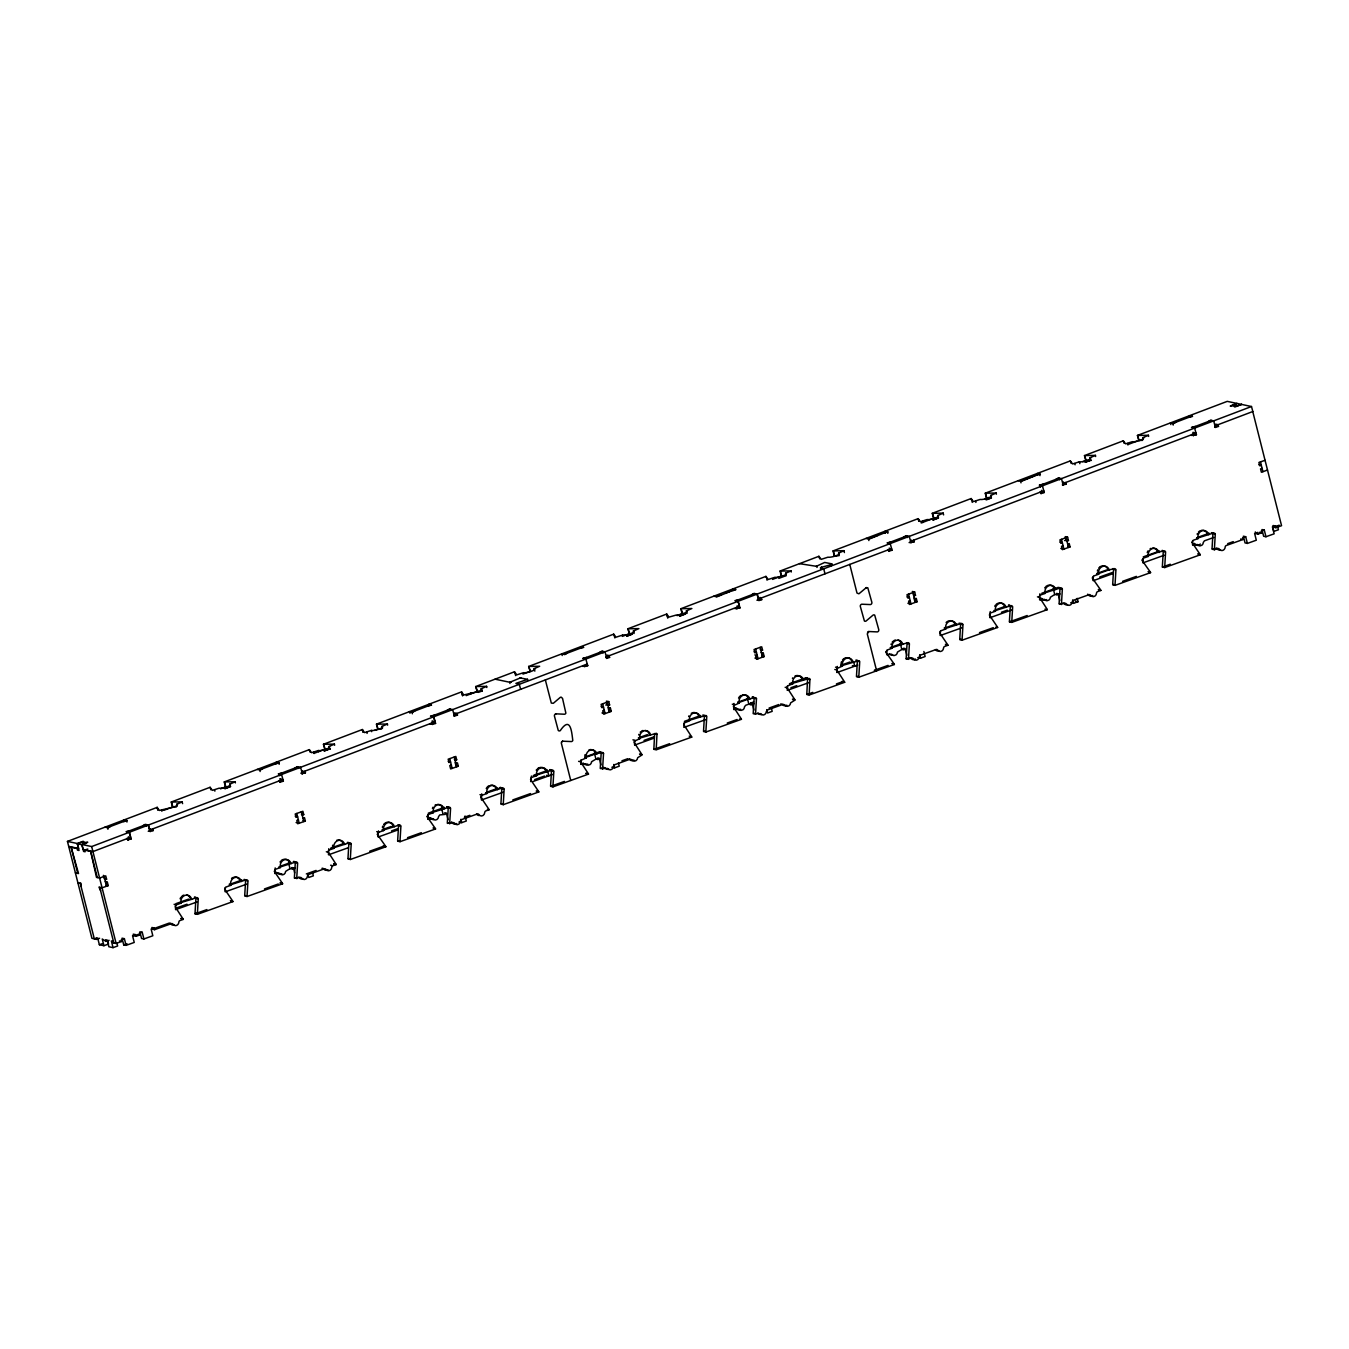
<?xml version="1.0" encoding="UTF-8"?>
<svg xmlns="http://www.w3.org/2000/svg" width="1349" height="1349" viewBox="0 0 1349 1349"><rect width="100%" height="100%" fill="white"/><g stroke="black" fill="none" stroke-linecap="round" stroke-linejoin="round"><path stroke-width="1.5" d="M785.202 575.956L781.391 576.04L780.042 571.049L818.894 556.294L821.221 559.346L827.932 557.188A6.189 1.4 -15.1 0 0 835.992 555.754A6.189 1.4 -15.1 0 0 838.572 553.141L844.002 550.712L844.39 552.55M600.423 752A1.771 1.585 -78 0 1 601.182 753.029L600.271 768.036A1.771 1.568 -78 0 0 600.339 768.542L607.623 768.475A3.524 3.153 -78 0 0 613.39 766.417L614.554 764.782L630.185 759.183L631.905 759.774A3.524 3.153 -78 0 0 637.672 757.716L642.057 754.917L640.303 754.546M588.973 749.859A6.189 5.531 -78 0 1 595.803 753.787L602.767 752.506A1.771 1.585 -78 0 1 603.526 753.535L602.615 768.542A1.771 1.568 -78 0 0 602.683 769.048M634.536 744.597L634.755 740.854M654.653 733.519L653.86 748.965M641.939 754.58L634.165 742.54A1.771 1.585 -78 0 1 634.317 741.191L639.848 738.679L638.684 738.426L656.356 733.3A1.787 1.585 -78 0 1 656.997 734.025L656.204 749.454M752.169 697.079L753.366 697.18A1.771 1.585 -78 0 1 754.125 698.209L753.214 713.216A1.771 1.568 -78 0 0 753.282 713.722L760.566 713.655A3.524 3.153 -78 0 0 766.333 711.581L767.497 709.962L783.128 704.347L784.848 704.954A3.524 3.153 -78 0 0 790.615 702.88L794.999 700.097L792.656 699.591M742.405 694.887A6.189 5.531 -78 0 1 748.746 698.967L755.71 697.686A1.771 1.585 -78 0 1 756.469 698.698L755.558 713.722A1.771 1.568 -78 0 0 755.625 714.211M806.651 677.839L806.955 677.974A1.787 1.585 -78 0 1 807.596 678.699L806.803 694.128M803.498 680.014A6.189 5.531 -78 0 0 800.884 676.439L799.839 675.984A6.189 5.531 -78 0 0 792.79 683.859L791.627 683.606L809.299 678.463A1.787 1.585 -78 0 1 809.94 679.205L809.147 694.634M175.505 909.159L175.724 905.398M194.88 897.152A1.771 1.585 -78 0 1 195.925 898.299L195.032 913.307A1.771 1.585 -78 0 0 195.082 913.813L197.426 914.318L232.922 901.587A1.771 1.585 -78 0 0 232.736 901.132L224.625 889.126M197.426 914.318A1.771 1.585 -78 0 1 197.376 913.813L198.269 898.805A1.771 1.585 -78 0 0 196.33 897.675L194.374 897.254M225.182 891.352L225.401 887.591M274.302 871.319L282.413 883.325A1.771 1.585 -78 0 1 282.599 883.78L247.12 896.495A1.771 1.585 -78 0 1 247.052 896.006L247.963 880.981A1.771 1.585 -78 0 0 246.007 879.868L244.051 879.447M274.859 873.545L275.196 867.913M293.34 861.556A1.771 1.585 -78 0 1 295.296 862.686L294.386 877.693A1.771 1.585 -78 0 0 294.453 878.199L300.018 877.541A1.771 1.585 -78 0 1 301.738 878.132A3.541 3.153 -78 0 0 307.505 876.074A1.771 1.585 -78 0 1 308.668 874.439L324.3 868.84A1.771 1.585 -78 0 1 326.02 869.431A3.541 3.153 -78 0 0 331.787 867.356A1.771 1.585 -78 0 1 332.95 865.738L336.171 864.574A1.771 1.585 -78 0 0 335.985 864.119L328.279 852.197L326.323 851.775M296.797 878.688A1.771 1.585 -78 0 1 296.729 878.199L297.64 863.175A1.771 1.585 -78 0 0 295.684 862.062L293.728 861.64M328.448 854.339L328.785 848.706M348.126 842.451A1.771 1.585 -78 0 1 348.868 843.479L347.975 858.487A1.771 1.585 -78 0 0 348.025 858.993L350.369 859.482L385.865 846.767A1.771 1.585 -78 0 0 385.679 846.312L377.18 834.222M350.369 859.482A1.771 1.585 -78 0 1 350.318 858.976L351.212 843.968A1.771 1.585 -78 0 0 349.256 842.855L347.317 842.434M378.125 836.515L378.462 830.9M398.073 824.846A1.771 1.585 -78 0 1 398.562 825.672L397.651 840.68A1.771 1.585 -78 0 0 397.719 841.186L400.063 841.675L435.542 828.961A1.771 1.585 -78 0 0 435.356 828.505L426.857 816.415M400.063 841.675A1.771 1.585 -78 0 1 399.995 841.169L400.906 826.161A1.771 1.585 -78 0 0 398.95 825.032L398.562 824.947M427.802 818.708L428.021 814.965M447.193 806.702A1.771 1.585 -78 0 1 448.239 807.849L447.328 822.873A1.771 1.585 -78 0 0 447.396 823.362L452.96 822.705A1.771 1.585 -78 0 1 454.68 823.312A3.541 3.153 -78 0 0 460.447 821.237A1.771 1.585 -78 0 1 461.611 819.602L477.242 814.003A1.771 1.585 -78 0 1 478.962 814.611A3.541 3.153 -78 0 0 484.729 812.536A1.771 1.585 -78 0 1 485.893 810.901L489.114 809.754A1.771 1.585 -78 0 0 488.928 809.299L480.834 797.293M449.74 823.868A1.771 1.585 -78 0 1 449.672 823.362L450.583 808.355A1.771 1.585 -78 0 0 448.627 807.225L446.671 806.82M481.391 799.502L481.728 793.87M499.855 787.529A1.771 1.585 -78 0 1 501.811 788.642L500.917 803.667A1.771 1.585 -78 0 0 500.968 804.156L503.312 804.662L538.807 791.947A1.771 1.585 -78 0 0 538.622 791.492L530.511 779.486M503.312 804.662A1.771 1.585 -78 0 1 503.261 804.156L504.155 789.148A1.771 1.585 -78 0 0 502.199 788.018L500.26 787.614M531.405 776.063L530.68 781.611M549.836 769.638A1.771 1.585 -78 0 1 551.488 770.835L550.594 785.843A1.771 1.585 -78 0 0 550.662 786.349L553.006 786.855L588.484 774.124A1.771 1.585 -78 0 0 588.299 773.668L580.576 761.747A1.771 1.585 -78 0 1 580.728 760.414L586.275 757.885A6.189 5.531 -78 0 1 590.137 750.111A6.189 5.531 -78 0 1 596.983 754.04M553.006 786.855A1.771 1.585 -78 0 1 552.938 786.349L553.832 771.341A1.771 1.585 -78 0 0 551.893 770.212L549.937 769.79M580.745 763.888L580.964 760.128M684.01 726.875L684.415 722.828L689.541 720.872A6.205 5.531 -78 0 1 693.403 713.098A6.205 5.531 -78 0 1 700.249 717.027L706.033 715.493A1.771 1.585 -78 0 1 706.775 716.504L705.881 731.529A1.771 1.568 -78 0 0 705.932 732.018L741.427 719.304A1.771 1.585 -78 0 0 741.242 718.848L733.519 706.927A1.771 1.585 -78 0 1 733.671 705.578L739.218 703.065L738.038 702.812A6.189 5.531 -78 0 1 737.92 702.273M733.687 709.068L734.025 703.436M787.276 689.845L787.681 685.815L792.79 683.859M836.953 672.038L837.291 666.423M856.902 660.352A1.771 1.585 -78 0 1 857.374 661.179L856.48 676.203A1.771 1.568 -78 0 0 856.531 676.692L858.875 677.198L894.37 664.484A1.771 1.585 -78 0 0 894.185 664.028L885.686 651.938M858.875 677.198A1.771 1.568 -78 0 1 858.824 676.692L859.718 661.684A1.771 1.585 -78 0 0 858.976 660.656L841.304 665.799A6.205 5.548 -78 0 1 841.54 661.684M886.63 654.231L886.866 650.471M906.798 642.798A1.771 1.585 -78 0 1 907.068 643.372L906.157 658.396A1.771 1.585 -78 0 0 906.224 658.885L911.789 658.228A1.771 1.585 -78 0 1 913.509 658.835A3.541 3.153 -78 0 0 919.276 656.761A1.771 1.585 -78 0 1 920.44 655.125L936.071 649.527A1.771 1.585 -78 0 1 937.791 650.134A3.541 3.153 -78 0 0 943.558 648.06A1.771 1.585 -78 0 1 944.722 646.424L947.942 645.277A1.771 1.585 -78 0 0 947.757 644.822L939.646 632.816M908.568 659.391A1.771 1.585 -78 0 1 908.501 658.885L909.411 643.878A1.771 1.585 -78 0 0 907.455 642.748L890.981 647.992L892.161 648.228A6.189 5.531 -78 0 1 896.023 640.455A6.189 5.531 -78 0 1 902.869 644.4M940.219 635.025L940.438 631.265M989.34 614.992L997.434 626.998A1.771 1.585 -78 0 1 997.619 627.47L962.141 640.185A1.771 1.585 -78 0 1 962.09 639.679L962.984 624.671A1.771 1.585 -78 0 0 961.028 623.542L959.072 623.12M989.896 617.218L990.233 611.586M1008.378 605.229A1.771 1.585 -78 0 1 1010.317 606.359L1009.423 621.366A1.771 1.585 -78 0 0 1009.474 621.872L1011.817 622.378L1047.313 609.647A1.771 1.585 -78 0 0 1047.128 609.192L1039.404 597.27L1037.448 596.865M1011.817 622.378A1.771 1.585 -78 0 1 1011.767 621.872L1012.661 606.865A1.771 1.585 -78 0 0 1010.721 605.735L1008.765 605.313M1039.573 599.411L1039.927 593.779M1059.252 587.523A1.771 1.585 -78 0 1 1060.01 588.552L1059.1 603.559A1.771 1.585 -78 0 0 1059.167 604.065L1064.732 603.408A1.771 1.585 -78 0 1 1066.452 603.998A3.541 3.153 -78 0 0 1072.219 601.941A1.771 1.585 -78 0 1 1073.382 600.305L1089.014 594.707A1.771 1.585 -78 0 1 1090.734 595.297A3.541 3.153 -78 0 0 1096.501 593.24A1.771 1.585 -78 0 1 1097.664 591.604L1100.885 590.44A1.771 1.585 -78 0 0 1100.7 589.985L1092.201 577.895M1061.511 604.571A1.771 1.585 -78 0 1 1061.444 604.065L1062.354 589.058A1.771 1.585 -78 0 0 1060.398 587.928L1058.442 587.506M1093.162 580.205L1093.381 576.445M1113.11 568.519A1.771 1.585 -78 0 1 1113.583 569.345L1112.689 584.353A1.771 1.585 -78 0 0 1112.74 584.859L1115.083 585.348L1150.562 572.634A1.771 1.585 -78 0 0 1150.377 572.178L1141.878 560.088M1115.083 585.348A1.771 1.585 -78 0 1 1115.033 584.859L1115.927 569.834A1.771 1.585 -78 0 0 1113.97 568.722L1108.22 570.121A6.189 5.531 -78 0 0 1103.448 565.872M1142.839 562.381L1143.075 558.638M1162.214 550.375A1.771 1.585 -78 0 1 1163.26 551.539L1162.366 566.546A1.771 1.585 -78 0 0 1162.416 567.052L1164.76 567.541L1200.239 554.81A1.771 1.585 -78 0 0 1200.054 554.355L1191.96 542.349M1164.76 567.541A1.771 1.585 -78 0 1 1164.71 567.052L1165.603 552.028A1.771 1.585 -78 0 0 1163.647 550.915L1157.897 552.297A6.189 5.531 -78 0 0 1152.586 548.065M1192.516 544.558L1192.752 540.814M1252.749 411.529L1281.55 525.688L1275.935 527.695L1275.513 526.026L1272.461 527.122L1274.147 533.816L1265.969 536.733L1264.283 530.056L1261.214 531.152L1261.652 532.821L1258.094 534.086L1257.673 532.417L1254.621 533.513L1256.307 540.207L1247.387 543.411L1245.7 536.717L1242.631 537.813L1243.053 539.482L1226.325 545.485A1.771 1.585 -78 0 0 1225.263 546.598L1224.959 548.149A3.541 3.153 -78 0 1 1220.052 549.903L1219.074 548.807A1.771 1.585 -78 0 0 1217.675 548.588L1214.437 549.717A1.771 1.585 -78 0 1 1214.387 549.228L1215.28 534.204A1.771 1.585 -78 0 0 1213.341 533.091L1211.385 532.67M555.737 713.823L564.405 714.228A1.771 1.585 -78 0 0 565.872 713.132L562.533 698.394L561.235 697.18A1.754 1.568 -78 0 0 560.155 697.484L553.343 703.284L551.319 703.082L545.35 679.93M562.955 741.208L571.318 741.562A1.771 1.585 -78 0 0 572.785 740.466C571.639 731.023 570.323 715.847 560.273 730.618A1.771 1.585 -78 0 1 558.25 730.416L554.473 716.184A1.771 1.585 -78 0 1 554.557 714.97L554.995 714.329A1.771 1.585 -78 0 1 556.024 713.874M495.066 679.171L509.821 682.274L520.276 677.957L527.594 679.323L515.908 683.387L519.281 684.314L520.63 689.305M820.63 568.755L821.288 567.356L832.029 564.388M868.537 631.501L877.204 631.905A1.771 1.585 -78 0 0 878.755 629.595L874.708 615.127A1.771 1.568 -78 0 0 872.972 615.178L866.142 620.962A1.771 1.568 -78 0 1 864.405 621.012L860.358 606.544A1.771 1.585 -78 0 1 860.443 605.33L860.881 604.672A1.771 1.585 -78 0 1 861.927 604.217L870.274 604.571A1.771 1.585 -78 0 0 871.842 602.261L867.795 587.793L866.041 587.844L858.908 593.813L857.003 593.088L849.769 564.422M868.823 631.568L867.272 633.878L876.631 670.841L874.287 670.335L888.08 665.394M787.445 686.068L787.243 686.371A1.771 1.585 -78 0 0 787.108 687.72L794.881 699.743M684.179 723.081L683.994 723.384A1.771 1.585 -78 0 0 683.842 724.733L691.548 736.655A1.737 1.551 -78 0 1 691.733 737.11L656.255 749.825L653.911 749.336L669.677 743.687M570.745 780.498L561.336 743.13A1.771 1.585 -78 0 1 561.656 741.95L562.651 741.157M867.542 632.31L868.469 631.619M561.656 741.95L562.584 741.276M820.445 567.76L821.288 567.356M587.726 764.057L585.921 764.698A3.541 3.153 -78 0 1 583.409 763.332L583.088 762.961M740.668 709.237L738.864 709.878A3.541 3.153 -78 0 1 736.352 708.512L734.632 707.905M1046.554 599.58L1044.75 600.221A3.541 3.153 -78 0 1 1042.237 598.855L1041.479 598.248M816.044 566.445L824.677 562.449L832.046 563.899M713.958 596.123L765.912 576.394L768.239 579.463L774.95 577.288A6.155 1.383 -15.1 0 0 780.194 576.731A6.155 1.383 -15.1 0 0 785.506 574.64L786.214 573.915A6.155 1.383 -15.1 0 0 785.59 573.258L791.087 570.88L780.177 571.065M838.184 555.855L834.373 555.923L833.024 550.932L918.113 518.657L920.44 521.709L927.151 519.55A6.189 1.4 -15.1 0 0 935.211 518.1A6.189 1.4 -15.1 0 0 937.791 515.503L943.288 513.126L932.294 513.311L971.095 498.557L973.422 501.609L980.133 499.45A6.189 1.4 -15.1 0 0 988.193 498A6.189 1.4 -15.1 0 0 990.79 495.403L996.27 493.026L985.293 493.194L1070.313 460.903L1072.64 463.955L1079.352 461.796A6.205 1.4 -15.1 0 0 1087.395 460.363A6.205 1.4 -15.1 0 0 1089.992 457.749L1095.489 455.389L1084.512 455.557L1123.295 440.803L1125.622 443.855L1132.334 441.696A6.189 1.4 -15.1 0 0 1140.394 440.263A6.189 1.4 -15.1 0 0 1142.991 437.649L1148.471 435.289L1137.426 435.44L1138.775 440.432L1142.586 440.364M716.302 596.612L721.041 594.808M725.728 593.037L730.517 591.216M877.862 535.317L868.436 538.892L868.891 540.561M583.156 666.035L587.776 665.664L585.82 659.071M605.971 657.368L609.849 657.3L606.409 658.363M738.729 599.664L734.901 600.659L738.173 601.266L739.977 607.927L736.116 607.994M757.413 599.917L762.05 599.546L757.042 600.288M734.986 608.652L739.977 607.927M99.607 938.28L96.538 939.376L91.917 938.297L67.45 841.405L157.108 807.393L159.435 810.445L168.558 808.27A6.189 1.4 -15.1 0 0 175.623 806.23A6.189 1.4 -15.1 0 0 176.786 804.24L182.267 801.862L171.239 802.031L172.588 807.022L176.399 806.955M171.239 802.031L210.09 787.293L212.417 790.345L219.111 788.187A6.189 1.4 -15.1 0 0 227.188 786.737A6.189 1.4 -15.1 0 0 229.768 784.14L235.266 781.762L224.271 781.931L309.309 749.639L311.636 752.691L318.33 750.533A6.189 1.4 -15.1 0 0 326.407 749.1A6.189 1.4 -15.1 0 0 328.987 746.486L334.468 744.125L323.44 744.277L324.789 749.268L330.353 749.15M323.44 744.277L362.291 729.539L364.618 732.591L371.329 730.433A6.189 1.4 -15.1 0 0 377.72 729.556A6.189 1.4 -15.1 0 0 382.593 727.06L381.969 726.386L382.475 728.258M381.582 729.101L377.771 729.168L376.422 724.177L461.51 691.902L463.837 694.954L472.959 692.762A6.189 1.4 -15.1 0 0 480.025 690.739A6.189 1.4 -15.1 0 0 481.188 688.749L486.685 686.371L475.691 686.54L514.492 671.785L516.819 674.854L523.53 672.679A6.189 1.4 -15.1 0 0 531.59 671.246A6.189 1.4 -15.1 0 0 534.17 668.649L539.667 666.271L528.69 666.44L613.711 634.148L616.038 637.2L622.732 635.042M628.465 630.067L629.477 633.811L627.841 628.786L666.693 614.048L669.02 617.1L676.355 615.009A6.189 1.4 -15.1 0 0 683.791 613.491A6.155 1.383 -15.1 0 0 686.287 612.277A6.189 1.4 -15.1 0 0 686.371 610.895L691.868 608.517L680.891 608.703L713.806 596.174L716.926 596.831L735.239 589.429M1137.426 435.44L1227.253 401.361L1251.484 406.521L1252.833 411.512L1214.994 425.862M1034.835 475.759L1020.552 481.171L1021.008 482.841M410.012 713.267L409.556 711.614L411.9 712.103L430.921 704.886L428.577 704.397L431.545 705.105L427.717 706.1M564.101 654.366L583.122 647.149M1191.791 416.2L1172.77 423.434L1173.208 425.087M381.969 726.386L387.467 724.008L376.556 724.194M622.766 635.042A6.189 1.4 -15.1 0 0 625.16 635.025L627.386 634.62A6.189 1.4 -15.1 0 0 632.985 632.58A6.189 1.4 -15.1 0 0 633.389 630.995L638.886 628.617L627.959 628.803M163.769 810.361L173.532 806.651M220.46 788.861L226.328 786.636M314.013 753.366L325.733 748.914M374.617 730.365L378.529 728.882M466.231 695.612L477.968 691.16M522.957 674.095L530.764 671.128M622.327 636.391L630.152 633.423M677.08 615.616L682.931 613.39M772.539 579.396L782.336 575.669M921.198 522.99L934.284 518.016M984.753 498.877L988.497 497.461M1082.758 461.695L1086.485 460.279M1127.612 444.681L1136.954 441.123M67.45 841.405L77.281 843.496L83.2 841.253L84.667 842.467L87.752 842.231L81.834 844.474L83.183 849.465L93.014 851.556L130.566 837.307L129.217 832.316M224.76 788.609L230.628 786.383M324.165 750.887L330.033 748.661M478.355 692.391L482.267 690.907M626.627 636.138L632.496 633.912M679.424 616.105L685.275 613.879M778.795 578.401L784.68 576.175M932.901 519.938L938.499 517.814M987.097 499.383L990.841 497.95M1085.102 462.184L1090.7 460.06M225.114 788.659L230.443 786.636M324.333 751.005L329.662 748.982L328.987 746.486M626.965 636.188L632.293 634.165M679.947 616.088L685.275 614.065M933.137 520.023L938.466 517.999M986.136 499.923L991.464 497.899M1085.355 462.269L1090.667 460.245L1089.992 457.749M1241.653 404.413L1234.807 407.027L1233.323 405.813L1230.237 406.049L1237.084 403.452L1232.43 405.02L1236.999 405.982L1241.586 404.346M127.025 831.76L146.046 824.543L146.501 826.195M450.296 709.102L431.427 716.268L433.771 716.757L435.575 723.418L430.179 724.076M583.628 658.514L602.649 651.297L603.104 652.967M735.829 600.76L754.867 593.543M887.895 543.074L906.916 535.857L907.354 537.526M1192.297 427.582L1211.318 420.365M81.834 844.474L91.665 846.565L1251.484 406.521M301.788 772.336L434.968 721.816L433.619 716.825L430.5 716.15L434.327 715.172M453.989 714.599L587.169 664.062M606.19 656.845L739.37 606.308L738.021 601.317M891.571 548.571L758.391 599.091L757.042 594.1M910.592 541.354L1043.772 490.817M1062.793 483.6L1195.973 433.08L1192.853 432.405M127.295 838.994L131.173 838.909L129.369 832.249L126.098 831.642L129.909 830.664M149.368 830.613L153.23 830.546L152.791 828.876M279.513 781.24L283.374 781.155L281.57 774.511L278.299 773.904L282.11 772.91M300.81 773.162L305.43 772.792L304.992 771.122M430.955 723.789L435.575 723.418M454.377 714.886L457.496 715.105L457.041 713.436L454.697 712.947L455.153 714.599M888.165 550.308L892.026 550.223L890.222 543.58L887.102 542.905L890.93 541.927M910.238 541.944L914.099 541.86L913.644 540.19M1041.124 492.267L1044.227 492.486L1042.44 485.825L1039.303 485.168L1043.131 484.173M1062.439 484.19L1066.3 484.106L1065.845 482.453M1191.808 435.103L1196.445 434.732L1194.641 428.088L1191.504 427.414L1195.332 426.436M1214.64 426.436L1218.501 426.368L1218.046 424.699L1215.702 424.193L1216.157 425.862M127.733 839.989L131.173 838.909M148.238 831.271L153.23 830.546M279.934 782.235L283.374 781.155M301.62 773.786L305.43 772.792M454.057 716.167L457.496 715.105M888.603 551.303L892.026 550.223M909.108 542.602L914.099 541.86M1040.804 493.549L1044.227 492.486M1062.472 485.1L1066.3 484.106M1191.049 435.39L1196.445 434.732M1214.673 427.346L1218.501 426.368M582.785 666.406L587.776 665.664M816.415 566.31L799.468 563.663M427.852 819.214L432.81 818.658A3.524 3.153 -78 0 0 438.577 816.583L439.74 814.948L445.204 814.391L444.782 812.722L446.35 813.042L448.037 819.737M1142.907 562.887L1164.187 555.248M1162.416 567.052L1170.308 564.219M77.348 843.783L81.935 842.13L86.488 843.108L81.901 844.744L77.348 843.783L79.035 850.477L77.483 850.14L77.045 848.47L71.126 847.206L78.529 873.562L75.409 872.887M81.901 844.744L83.587 851.438L85.156 851.775L84.734 850.106L87.786 849.01M1265.042 460.279L1258.904 462.471L1259.764 465.827L1261.281 465.27L1258.937 464.764M105.07 879.75L106.588 879.194L105.745 875.855L99.624 878.047L96.504 877.373L90.653 851.354L84.734 850.106M608.079 705.51L609.613 704.971L608.77 701.615L601.114 704.363L601.958 707.702L603.492 707.163L601.148 706.657M913.964 595.853L915.499 595.314L914.656 591.958L907 594.707L907.843 598.062L909.378 597.506L907.034 597M1066.907 541.033L1068.442 540.494L1067.582 537.138L1059.943 539.887L1060.786 543.225L1062.321 542.686L1059.977 542.18M105.846 882.819L107.364 882.263L108.224 885.619L102.086 887.811L98.966 887.136L100.602 890.66M1262.057 468.339L1260.539 468.879L1261.382 472.234L1267.504 470.042M605.735 705.021L609.613 704.971M1064.563 540.544L1068.442 540.494M302.193 815.167L303.727 814.611L302.884 811.272L295.229 814.003L296.072 817.359L297.606 816.803L295.262 816.314M455.136 760.347L456.67 759.791L455.827 756.452L448.172 759.183L449.015 762.539L450.549 761.983L448.205 761.494M761.021 650.69L762.556 650.134L761.713 646.795L754.057 649.527L754.9 652.882L756.435 652.326L754.091 651.837M298.382 819.872L296.847 820.428L297.707 823.767L305.346 821.035L304.503 817.679L302.969 818.236M451.325 765.052L449.79 765.608L450.65 768.947L458.289 766.198L457.446 762.86L455.911 763.399M604.268 710.232L602.733 710.771L603.593 714.127L611.232 711.378L610.389 708.04L608.045 707.534L608.888 710.889L611.232 711.378M608.854 708.579L610.389 708.04M761.797 653.759L763.332 653.203L764.175 656.558L756.536 659.29L755.676 655.951L757.211 655.395L754.867 654.906M910.153 600.575L908.619 601.114L909.462 604.47L917.118 601.721L916.275 598.383L914.74 598.922M1063.096 545.755L1061.562 546.294L1062.405 549.65L1070.061 546.901L1069.217 543.563L1067.683 544.102M175.91 903.661L188.556 899.125M230.999 883.899L241.859 880.02M280.693 866.092L289.731 862.854M330.657 848.184L343.304 843.648M382.138 829.719L391.176 826.482M428.206 813.211L444.479 807.377M487.208 792.065L498.051 788.17M533.277 775.54L545.923 771.004M586.579 756.435L599.226 751.899M638.347 737.886L647.385 734.632M684.415 721.361L700.671 715.526M737.701 702.256L748.543 698.377M789.485 683.707L805.741 677.873M840.967 665.242L850.005 662.005M890.188 647.604L900.137 644.029M946.037 627.589L956.879 623.693M995.714 609.765L1004.752 606.527M1041.782 593.256L1058.054 587.422M1096.72 573.561L1106.652 570.003M1143.244 556.884L1159.651 550.999M1198.334 537.121L1209.176 533.243M191.727 899.311L179.855 902.903L181.036 903.156A6.189 5.531 -78 0 1 184.897 895.382A6.189 5.531 -78 0 1 191.727 899.311L196.33 897.675M229.364 884A6.189 5.531 -78 0 0 229.532 885.096L246.007 879.868M279.108 866.749A6.189 5.531 -78 0 0 279.209 867.289L295.684 862.062M332.714 845.182A6.189 5.531 -78 0 0 332.798 848.083L349.256 842.855M394.363 826.684L382.475 830.276L383.656 830.529A6.189 5.531 -78 0 1 387.517 822.738A6.189 5.531 -78 0 1 394.363 826.684L398.95 825.032M444.04 808.877L432.152 812.469L433.333 812.705A6.189 5.531 -78 0 1 437.194 804.931A6.189 5.531 -78 0 1 444.04 808.877L448.627 807.225M485.623 792.723A6.189 5.531 -78 0 0 485.741 793.263L502.199 788.018M535.317 774.916A6.189 5.531 -78 0 0 535.418 775.439L551.893 770.212M585.011 754.732A6.189 5.531 -78 0 0 585.095 757.632L595.803 753.804M688.361 720.619L700.249 717.027M738.038 702.812L748.746 698.967M944.384 627.673A6.189 5.531 -78 0 0 944.57 628.769L961.028 623.542M994.129 610.439A6.189 5.531 -78 0 0 994.247 610.962L1010.721 605.735M1043.822 592.633A6.189 5.531 -78 0 0 1043.924 593.155L1060.398 587.928M1097.395 573.409A6.189 5.531 -78 0 0 1097.513 573.949L1108.22 570.121M1157.897 552.297L1147.19 556.142L1148.353 556.395A6.189 5.531 -78 0 1 1152.231 548.621A6.189 5.531 -78 0 1 1159.061 552.55M1196.748 537.779A6.189 5.531 -78 0 0 1196.867 538.318L1213.341 533.091M853.192 662.207A6.205 5.531 -78 0 0 846.346 658.261A6.205 5.531 -78 0 0 842.467 666.052L836.936 668.564A1.771 1.585 -78 0 0 836.785 669.913L844.491 681.835A1.737 1.551 -78 0 1 844.676 682.29L809.198 695.005L806.854 694.516L812.773 692.391M1208.738 534.727A6.189 5.531 -78 0 0 1201.908 530.798A6.189 5.531 -78 0 0 1198.047 538.571L1193.443 540.207A1.771 1.585 -78 0 0 1192.347 542.433M181.036 903.156L176.432 904.808A1.771 1.585 -78 0 0 175.336 907.017L183.042 918.939A1.771 1.585 -78 0 1 183.228 919.394L180.007 920.558A1.771 1.585 -78 0 0 178.945 921.671L178.641 923.222A3.541 3.153 -78 0 1 173.077 924.25A1.771 1.585 -78 0 0 171.357 923.66L169.603 923.289M241.42 881.504A6.189 5.531 -78 0 0 234.574 877.575A6.189 5.531 -78 0 0 230.713 885.349L226.126 886.984A1.771 1.585 -78 0 0 225.013 889.21M291.097 863.697A6.189 5.531 -78 0 0 284.268 859.768A6.189 5.531 -78 0 0 280.39 867.542L275.803 869.178A1.771 1.585 -78 0 0 274.69 871.403M344.67 844.491A6.189 5.531 -78 0 0 337.84 840.562A6.189 5.531 -78 0 0 333.962 848.336L329.375 849.971A1.771 1.585 -78 0 0 328.279 852.197M383.656 830.529L379.069 832.164A1.771 1.585 -78 0 0 377.956 834.39M433.333 812.705L428.746 814.358A1.771 1.585 -78 0 0 427.633 816.583M497.612 789.671A6.189 5.531 -78 0 0 490.783 785.725A6.189 5.531 -78 0 0 486.905 793.499L482.318 795.151A1.771 1.585 -78 0 0 481.222 797.377M547.306 771.864A6.189 5.531 -78 0 0 540.46 767.918A6.189 5.531 -78 0 0 536.598 775.692L532.012 777.344A1.771 1.585 -78 0 0 530.899 779.553M892.161 648.228L887.575 649.881A1.771 1.585 -78 0 0 886.462 652.107M956.441 625.194A6.189 5.531 -78 0 0 949.612 621.248A6.189 5.531 -78 0 0 945.733 629.022L941.147 630.674A1.771 1.585 -78 0 0 940.051 632.9M1006.118 607.387A6.189 5.531 -78 0 0 999.289 603.441A6.189 5.531 -78 0 0 995.427 611.215L990.824 612.868A1.771 1.585 -78 0 0 989.728 615.077M1055.812 589.564A6.189 5.531 -78 0 0 1048.966 585.635A6.189 5.531 -78 0 0 1045.104 593.408L1040.517 595.044A1.771 1.585 -78 0 0 1039.404 597.27M1109.384 570.357A6.189 5.531 -78 0 0 1102.555 566.428A6.189 5.531 -78 0 0 1098.676 574.202L1094.09 575.838A1.771 1.585 -78 0 0 1092.994 578.063M1148.353 556.395L1143.767 558.031A1.771 1.585 -78 0 0 1142.67 560.257M177.157 907.742L187.005 904.218M391.598 830.866L397.517 828.758M534.693 779.587L544.541 776.046M644.013 740.399L653.81 736.874M790.902 687.737L796.804 685.612M1001.413 612.277L1007.332 610.153M1099.739 577.018L1112.554 572.431M754.142 703.638L751.089 704.734L750.668 703.065L753.72 701.969M1213.746 537.475L1204.455 540.814L1203.291 542.45A3.541 3.153 -78 0 1 1201.841 545.232L1200.037 545.89A3.541 3.153 -78 0 1 1197.524 544.507L1192.583 545.063M175.555 909.664L197.241 901.891M225.232 891.841L246.918 884.084M328.498 854.828L348.211 847.762M378.175 837.021L397.888 829.955M481.441 800.008L503.126 792.234M533.091 781.493L552.803 774.427M580.795 764.394L585.753 763.838A3.541 3.153 -78 0 0 588.265 765.203L590.069 764.563A3.541 3.153 -78 0 0 591.52 761.763L596.578 758.728M634.603 745.103L654.198 738.088M684.061 727.364L705.746 719.607M733.738 709.557L738.696 709.001A3.541 3.153 -78 0 0 741.208 710.383L743.012 709.726A3.541 3.153 -78 0 0 744.463 706.943L745.626 705.308L751.477 703.2M787.327 690.351L809.012 682.577M837.004 672.544L857.711 665.124M886.698 654.737L891.638 654.181A3.541 3.153 -78 0 0 894.151 655.547L895.955 654.906A3.541 3.153 -78 0 0 897.405 652.107L902.481 649.071M940.27 635.531L961.955 627.757M989.964 617.724L1011.649 609.95M1039.641 599.9L1044.581 599.344A3.541 3.153 -78 0 0 1047.094 600.727L1048.898 600.069A3.541 3.153 -78 0 0 1050.348 597.287L1054.749 594.487M1093.213 580.694L1112.925 573.629M290.018 868.621L285.634 871.403A3.524 3.153 -78 0 1 279.867 873.477L276.376 872.499M288.517 862.702L290.052 868.739L295.33 868.115M1053.232 588.569L1054.766 594.622L1060.027 593.982M107.684 940.708L108.527 944.047L103.94 945.7L102.237 939.005L106.031 941.4L109.1 940.304M96.538 939.376L96.116 937.707L97.684 938.044L99.371 944.738L102.44 943.642M171.357 923.66L154.629 929.663L154.191 927.977L151.139 929.073L152.825 935.768L143.905 938.971L142.218 932.277L139.166 933.373L139.588 935.042L136.03 936.324L135.608 934.655L132.556 935.751L134.242 942.445L126.064 945.362L124.378 938.668L121.309 939.764L121.747 941.45L116.132 943.457L113.35 942.951L112.911 941.282L111.36 940.944L113.046 947.639L117.633 945.986L116.79 942.647M154.191 927.977L151.847 927.488L152.285 929.157L169.013 923.154M195.082 913.813L206.92 909.58M264.488 888.94L278.282 883.983M306.324 873.933L316.088 870.442M369.71 851.219L383.521 846.261L385.865 846.767M407.567 837.645L421.36 832.704M464.326 817.292L469.84 815.319M512.805 799.923L530.545 793.566M550.662 786.349L564.455 781.408M621.973 760.785L627.841 758.678M727.246 723.047L737.11 719.506M769.065 708.056L778.828 704.549M836.431 683.909L842.332 681.785L844.676 682.29M906.224 658.885L909.445 657.739A1.771 1.585 -78 0 1 911.165 658.329A3.541 3.153 -78 0 0 915.482 659.054M979.509 632.614L993.302 627.673M1009.474 621.872L1027.213 615.515M1122.604 581.318L1136.398 576.377M1227.691 543.647L1233.273 541.64M1275.513 526.026L1273.169 525.52L1273.591 527.189L1279.206 525.183M458.93 822.064L461.712 822.654L466.299 821.001L465.034 815.993M611.873 767.227L614.655 767.817L619.242 766.181L618.398 762.826M917.758 657.587L920.541 658.177L925.127 656.525L923.863 651.516M1070.701 602.75L1073.484 603.34L1078.07 601.705L1077.227 598.349M124.378 938.668L122.034 938.179L123.72 944.873L126.991 943.693M866.732 587.54L865.754 587.776M511.237 682.071L510.124 682.274M519.905 678.024L520.916 677.889M892.751 654.872L891.807 655.041A3.541 3.153 -78 0 1 889.311 653.675M780.784 703.858L782.504 704.448A3.524 3.153 -78 0 0 786.821 705.173M603.559 767.379L605.279 767.986A3.524 3.153 -78 0 0 608.736 769.183M275.803 872.381L277.523 872.972A3.524 3.153 -78 0 0 281.84 873.697M1084.444 455.54L1085.793 460.532L1091.375 460.414M985.225 493.194L986.574 498.186L990.385 498.101M932.243 513.294L933.592 518.286L937.403 518.218M843.884 550.679L833.092 550.948M680.823 608.686L682.172 613.677L685.983 613.61M224.221 781.931L225.57 786.922L229.381 786.838M986.777 498.203L985.849 494.459M509.821 682.274L509.939 683.505M1189.43 415.711L1192.55 416.386L1188.739 417.364M1208.266 421.529L1210.525 420.197L1213.662 420.871L1215.466 427.515M1175.788 422.271L1173.529 423.603L1170.409 422.928L1170.865 424.598M1192.364 434.108L1193.393 435.896M1037.229 473.465L1040.349 474.123L1036.538 475.118M1056.065 479.266L1058.324 477.951L1061.461 478.608L1063.248 485.269M1273.591 527.189L1275.935 527.695M1264.283 530.056L1261.939 529.55L1263.625 536.244L1265.969 536.733M1018.208 480.682L1021.328 481.34L1039.59 473.954L1040.028 475.624M1259.308 532.315L1261.652 532.821M1258.094 534.086L1255.75 533.597L1255.329 531.911M1040.146 491.845L1041.192 493.633M1245.7 536.717L1243.356 536.211L1245.043 542.905L1247.387 543.411M1240.709 538.976L1243.053 539.482M1214.893 534.137L1212.936 533.715L1212.043 548.723A1.771 1.585 -78 0 0 1212.093 549.228L1214.437 549.717M1196.867 538.318L1198.047 538.571M1215.921 548.2L1217.675 548.588M1212.431 548.807L1214.387 549.228M1197.71 553.866L1199.666 554.27M1198.485 554.439L1200.239 554.81M1163.26 551.539L1165.216 551.943M1067.582 537.138L1065.238 536.649L1066.098 539.988M1067.717 546.396L1070.061 546.901M1162.754 566.631L1164.71 567.052M1060.82 548.436L1063.939 549.094L1061.478 539.33M1148.033 571.689L1149.989 572.094M1148.808 572.263L1150.562 572.634M1113.583 569.345L1115.539 569.767M1097.513 573.949L1098.676 574.202M884.32 532.855L888.148 531.877L885.028 531.202L885.484 532.872M903.864 537.02L906.123 535.688L909.26 536.362L911.047 543.006M1113.077 584.437L1115.033 584.859M866.007 538.42L869.127 539.094L887.372 531.708L887.827 533.361M1098.356 589.496L1100.312 589.901M1098.541 589.951L1100.885 590.44M887.946 549.599L888.991 551.387M1060.01 588.552L1061.95 588.973M1043.924 593.155L1045.104 593.408M1075.288 601.114L1078.07 601.705M1062.978 603.037L1064.732 603.408M1059.488 603.644L1061.444 604.065M1044.969 609.158L1047.313 609.647M1010.317 606.359L1012.273 606.78M820.462 568.131L823.683 568.823L825.032 573.814M912.312 591.469L914.656 591.958M994.247 610.962L995.427 611.215M913.155 594.808L915.499 595.314M917.118 601.721L914.774 601.232L913.931 597.877M1009.811 621.451L1011.767 621.872M907.877 603.256L910.997 603.93L908.535 594.167M995.866 627.083L997.619 627.47M962.596 624.587L960.64 624.165L959.746 639.19A1.771 1.585 -78 0 0 959.797 639.679L962.141 640.185M944.57 628.769L945.733 629.022M732.119 590.609L735.947 589.614L732.827 588.957L733.35 590.592M751.663 594.757L753.922 593.442L757.211 594.049L758.998 600.71M960.134 639.257L962.09 639.679M759.841 597.506L761.595 597.877M945.413 644.316L947.369 644.738M946.189 644.889L947.942 645.277M907.068 643.372L909.007 643.793M910.035 657.857L911.789 658.228M906.545 658.464L908.501 658.885M891.841 663.523L893.797 663.944M892.6 664.113L894.37 664.484M855.822 660.15L857.779 660.555M857.374 661.179L859.33 661.6M852.399 665.681L854.76 666.187L853.765 662.292M841.304 665.799L842.484 666.035M760.212 649.645L762.556 650.134M835.537 667.182L837.493 667.603M760.988 652.714L763.332 653.203M834.829 669.492L836.785 669.913M761.831 656.052L764.175 656.558M856.868 676.287L858.824 676.692M754.934 658.076L758.054 658.75L755.592 648.987M842.147 681.329L844.103 681.751M806.146 677.957L808.085 678.362M807.697 679.002L810.041 679.491M785.152 687.299L787.108 687.72M807.191 694.094L809.147 694.499M580.626 646.694L583.746 647.368L579.918 648.363M599.462 652.511L601.721 651.196L604.993 651.786L606.797 658.447M607.05 655.125L609.394 655.631M792.47 699.136L794.426 699.558M566.985 653.27L564.725 654.585L561.606 653.911M586.528 657.418L582.701 658.413L585.972 659.02M752.557 697.163L754.513 697.568M754.125 698.209L756.469 698.698M750.668 703.065L752.236 703.402L753.922 710.097M751.089 704.734L748.88 704.262L747.346 698.226M732.288 704.212L734.244 704.616M735.205 708.04L736.976 708.41M753.602 713.301L755.558 713.722M739.657 718.933L741.427 719.304M702.88 714.97L704.836 715.392M706.387 716.42L704.431 716.015L703.537 731.023A1.771 1.568 -78 0 0 703.588 731.529L705.932 732.018M608.77 701.615L606.426 701.126L607.269 704.465M703.925 731.107L705.881 731.529M601.991 712.913L605.111 713.57L602.649 703.807M689.204 736.166L691.16 736.571M689.98 736.739L691.733 737.11M654.754 733.822L657.098 734.311M632.917 739.825L634.873 740.23M654.248 748.914L656.204 749.336M447.261 710.265L449.521 708.933L452.64 709.608L454.444 716.252M639.527 753.973L641.483 754.378M414.784 711.007L412.524 712.339L409.405 711.665M599.614 751.983L601.57 752.405M601.182 753.029L603.526 753.535M431.849 721.142L434.968 721.816M431.495 722.777L432.523 724.565M585.095 757.632L586.275 757.885M578.62 761.342L580.576 761.747M600.676 768.121L602.615 768.542M585.955 773.179L587.911 773.584M586.141 773.635L588.484 774.124M551.488 770.835L553.444 771.257M546.514 775.338L548.858 775.844L547.39 770.009M535.418 775.439L536.598 775.692M454.326 759.285L456.67 759.791M458.289 766.198L455.945 765.709L455.102 762.354M550.982 785.927L552.938 786.349M538.217 791.408L536.278 790.986A1.771 1.585 -78 0 1 536.464 791.441L538.807 791.947M501.811 788.642L503.767 789.064M485.741 793.263L486.905 793.499M479.974 794.645L481.93 795.067M501.305 803.734L503.261 804.156M276.225 762.202L279.344 762.86L275.516 763.854M295.06 768.003L297.32 766.687L300.591 767.294L302.395 773.938M487.36 809.383L489.114 809.754M448.239 807.849L450.195 808.27M262.583 768.761L260.323 770.077L257.204 769.419M279.648 778.896L282.767 779.553L149.587 830.09L148.238 825.099M279.294 780.531L280.322 782.319M429.319 817.679L431.09 818.05M451.207 822.334L452.96 822.705M447.733 822.957L449.672 823.362M433.012 827.999L434.968 828.421M433.788 828.59L435.542 828.961M398.562 825.672L400.501 826.077M301.383 814.122L303.727 814.611M376.725 831.659L378.664 832.08M303.002 820.529L305.346 821.035M398.039 840.764L399.995 841.169M296.106 822.553L299.225 823.227L296.763 813.464M383.335 845.806L385.274 846.228M348.868 843.479L350.824 843.884M332.798 848.083L333.962 848.336M348.362 858.571L350.318 858.976M333.641 863.613L335.597 864.034M333.827 864.085L336.171 864.574M124.024 819.939L127.143 820.614L123.315 821.592M330.606 865.232L332.36 865.603M142.859 825.757L145.119 824.424L148.39 825.032L150.194 831.692M295.296 862.686L297.252 863.09M110.382 826.499L108.122 827.831L105.003 827.156M279.209 867.289L280.39 867.542M127.093 838.269L128.121 840.073M298.264 877.17L300.018 877.541M294.79 877.777L296.729 878.199M280.069 882.836L282.025 883.241M280.255 883.291L282.599 883.78M247.558 880.914L245.619 880.492L244.709 895.5A1.771 1.585 -78 0 0 244.776 896.006L247.12 896.495M68.748 846.413L78.63 848.487L77.281 843.496M229.532 885.096L230.713 885.349M245.096 895.584L247.052 896.006M230.392 900.643L232.332 901.048M231.151 901.216L232.922 901.587M106.588 879.194L104.244 878.705L103.401 875.349M195.925 898.299L197.881 898.721M105.02 881.774L107.364 882.263M105.88 885.113L108.224 885.619M77.871 882.668L81.007 883.325L81.075 886.495M174.088 904.302L176.044 904.724M195.42 913.391L197.376 913.813M180.699 918.45L182.655 918.854M181.474 919.023L183.228 919.394M152.285 929.157L154.629 929.663M142.218 932.277L139.874 931.788L141.561 938.482L143.905 938.971M137.244 934.553L139.588 935.042M135.608 934.655L133.264 934.149L133.686 935.818L136.03 936.324M119.403 940.944L121.747 941.45M123.72 944.873L126.064 945.362M99.371 944.738L103.94 945.7M113.046 947.639L108.864 946.745L107.178 940.051L105.61 939.73L106.031 941.4M818.894 556.294L819.737 558.874M1148.286 435.171L1148.623 436.418M182.098 801.761L182.604 803.633M996.085 492.925L996.422 494.172M1194.421 543.411L1195.18 544.018A3.541 3.153 -78 0 0 1197.693 545.384L1199.497 544.726A3.541 3.153 -78 0 0 1200.239 543.967M429.707 817.545L430.466 818.152A3.524 3.153 -78 0 0 433.906 819.349M849.398 658.379L849.887 658.7A6.205 5.548 -78 0 1 852.012 661.954M800.648 676.878L800.193 676.507A6.222 5.565 -78 0 0 794.999 676.034M757.902 712.795L758.222 713.166A3.524 3.153 -78 0 0 761.679 714.363M629.241 758.914L629.561 759.285A3.524 3.153 -78 0 0 633.878 760.01M1216.731 548.318L1217.709 549.414A3.541 3.153 -78 0 0 1220.508 549.886M1193.646 432.574L1194.101 434.243M1142.991 437.649L1143.328 438.897M1138.05 436.722L1139.062 440.465M1127.764 443.433L1128.101 444.681M1123.295 440.803L1124.139 443.366M1095.304 455.288L1095.641 456.535M1085.068 456.822L1086.08 460.565M1079.352 461.796L1079.858 463.668M1074.782 463.533L1075.119 464.781M1070.313 460.903L1071.157 463.483M1063.501 481.947L1063.956 483.617M1059.555 479.772L1059.117 478.119L1040.096 485.336L1040.534 486.989M1041.445 490.328L1041.883 491.98M990.773 495.403L991.296 497.275M975.563 501.17L975.9 502.418M971.263 498.624L972.275 502.368M971.095 498.557L971.432 499.804M943.103 513.025L943.609 514.896M937.791 515.503L938.297 517.375M932.867 514.559L933.879 518.303M922.581 521.27L922.918 522.518M918.281 518.724L918.956 521.22M918.113 518.657L918.787 521.152M911.418 540.106L911.755 541.354M889.244 548.065L889.682 549.734M838.572 553.141L839.247 555.636M833.648 552.213L834.66 555.957M830.647 564.675L830.984 565.922M821.659 567.238L822.013 568.485M816.718 566.175L817.056 567.423M790.902 570.779L791.239 572.027M785.59 573.258L786.265 575.753M780.666 572.313L781.678 576.057M765.912 576.394L766.417 577.726M766.755 578.974L767.092 580.222M737.178 605.752L737.633 607.421M736.605 607.826L736.942 609.073M686.371 610.895L687.046 613.39M681.447 609.95L682.459 613.694M666.861 614.115L667.873 617.859M667.03 615.296L667.704 617.791M633.389 630.995L634.064 633.49M613.711 634.148L614.891 637.959M584.404 665.58L584.741 666.828M561.757 653.86L562.213 655.53M534.17 668.649L534.845 671.144M529.246 667.704L530.258 671.448L528.623 666.44M527.459 679.255L527.796 680.503M514.492 671.785L515.672 675.613M486.5 686.27L486.837 687.518M481.188 688.749L481.863 691.244A6.189 1.4 -15.1 0 1 482.234 691.362M476.264 687.805L477.276 691.548L475.641 686.54M470.531 692.796L470.868 694.044M462.673 695.713L461.662 691.97L461.847 693.15M462.184 694.398L462.522 695.646M432.776 721.26L433.231 722.912M411.9 712.103L412.356 713.773M387.281 723.907L387.618 725.155M377.046 725.458L378.057 729.202M371.329 730.433L371.666 731.681M366.759 732.17L367.097 733.418M362.459 729.607L363.134 732.102M362.291 729.539L362.965 732.035M334.299 744.024L334.636 745.272M324.064 745.559L325.075 749.302M318.33 750.533L318.668 751.781M313.777 752.27L314.115 753.518M309.309 749.639L310.135 752.202M302.648 770.633L303.087 772.286M298.702 768.458L298.247 766.788L279.226 774.006L279.681 775.675M279.176 764.293L278.72 762.64L259.699 769.857L260.138 771.527M280.575 778.997L281.03 780.666M235.08 781.661L235.417 782.909M229.768 784.14L230.274 786.012M224.845 783.196L225.856 786.939M214.558 789.907L214.896 791.155M210.09 787.293L210.933 789.856M176.786 804.24L177.292 806.112M171.863 803.296L172.874 807.039M161.576 810.007L161.914 811.255M157.26 807.461L157.934 809.956M157.108 807.393L157.782 809.889M150.548 828.792L150.886 830.04M126.958 822.047L126.519 820.377L107.498 827.595L107.937 829.264M124.175 819.888L124.614 821.558M128.374 836.751L128.83 838.404M91.665 846.565L116.132 943.457M1277.587 526.397L1278.43 529.752L1273.844 531.388L1272.562 526.38M1260.455 461.914L1262.917 471.678M1066.064 537.695L1068.526 547.458M1072.64 600.001L1073.484 603.34M1059.808 600.44L1058.122 593.745L1056.554 593.408L1056.975 595.078M913.121 592.515L915.583 602.278M919.698 654.821L920.541 658.177M906.865 655.26L905.179 648.565L903.611 648.245L904.032 649.914L901.823 649.442L900.289 643.389M760.178 647.335L762.64 657.098M771.341 708.006L772.184 711.361L767.598 712.997L766.755 709.658M607.235 702.171L609.697 711.935M613.812 764.478L614.655 767.817M600.979 764.917L599.293 758.222L597.725 757.885L598.147 759.571L595.938 759.099L594.403 753.046M454.293 756.991L456.755 766.755M449.706 758.644L452.168 768.407M460.869 819.298L461.712 822.654M441.46 807.866L442.995 813.919M301.35 811.811L303.812 821.575M312.513 872.483L313.356 875.838L308.769 877.474L307.926 874.135M294.672 872.887L293.408 867.879L291.839 867.542L292.261 869.211M104.21 876.395L106.689 886.158M99.742 887.322L113.856 943.069M80.215 883.157L94.329 938.904M90.619 851.067L97.28 877.541M71.092 846.919L77.753 873.393M170.412 923.391A1.771 1.585 -78 0 1 170.733 923.761A3.541 3.153 -78 0 0 174.19 924.959M302.851 878.84A3.541 3.153 -78 0 1 299.394 877.643M321.956 868.334A1.771 1.585 -78 0 1 323.676 868.941A3.541 3.153 -78 0 0 327.992 869.65M451.578 822.199A1.771 1.585 -78 0 1 452.337 822.806A3.541 3.153 -78 0 0 456.653 823.531M479.131 815.487A3.541 3.153 -78 0 1 476.619 814.105M186.904 895.028A6.189 5.531 -78 0 1 190.563 899.075M180.125 898.788A6.189 5.531 -78 0 1 180.682 897.641M181.44 896.663A6.189 5.531 -78 0 1 181.862 896.242M182.773 895.584A6.189 5.531 -78 0 1 183.734 895.129M233.9 877.17A6.189 5.531 -78 0 1 240.24 881.251M231.539 878.435A6.189 5.531 -78 0 1 232.939 877.524M282.615 859.701A6.189 5.531 -78 0 1 289.917 863.444M280.052 862.028A6.189 5.531 -78 0 1 280.407 861.522M281.216 860.628A6.189 5.531 -78 0 1 282.143 859.954M336.677 840.309A6.189 5.531 -78 0 1 343.506 844.238M388.428 822.199A6.189 5.531 -78 0 1 393.183 826.431M382.391 827.359A6.189 5.531 -78 0 1 382.745 826.144M383.656 824.492A6.189 5.531 -78 0 1 384.482 823.615M384.937 823.244A6.189 5.531 -78 0 1 387.888 822.199M437.565 804.392A6.189 5.531 -78 0 1 442.86 808.624M432.422 808.338A6.189 5.531 -78 0 1 432.995 807.208M435.086 805.134A6.189 5.531 -78 0 1 436.031 804.678M490.614 785.219A6.189 5.531 -78 0 1 496.449 789.418M486.264 788.558A6.189 5.531 -78 0 1 487.326 787.007M487.748 786.602A6.189 5.531 -78 0 1 489.131 785.674M538.824 767.868A6.189 5.531 -78 0 1 546.126 771.611M536.244 770.195A6.189 5.531 -78 0 1 536.598 769.672M537.425 768.795A6.189 5.531 -78 0 1 538.335 768.121M650.555 734.834A6.189 5.531 -78 0 0 647.942 731.259L646.896 730.804A6.189 5.531 -78 0 0 639.848 738.679M645.176 730.433A6.222 5.565 -78 0 1 647.25 731.327L647.705 731.698A6.222 5.565 -78 0 1 649.409 734.615M638.701 734.935A6.222 5.565 -78 0 1 638.903 734.328M640.219 732.203A6.222 5.565 -78 0 1 640.657 731.782M641.568 731.107A6.222 5.565 -78 0 1 643.018 730.5M692.728 712.694A6.189 5.531 -78 0 1 696.455 713.199L696.944 713.52A6.189 5.531 -78 0 1 699.069 716.774M688.631 716.504A6.189 5.531 -78 0 1 688.884 715.914M691.278 713.284A6.189 5.531 -78 0 1 691.75 713.031M739.218 703.065A6.189 5.531 -78 0 1 743.08 695.291A6.189 5.531 -78 0 1 749.926 699.22M738.561 698.107A6.189 5.531 -78 0 1 739.623 696.573M740.045 696.151A6.189 5.531 -78 0 1 740.972 695.477M800.665 676.878A6.222 5.565 -78 0 1 802.351 679.795M791.576 683.639A6.222 5.565 -78 0 1 791.475 683.1M792.419 678.362A6.222 5.565 -78 0 1 792.774 677.839M843.766 658.767A6.189 5.531 -78 0 1 849.398 658.363M842.484 660.015A6.189 5.531 -78 0 1 843.31 659.138M938.904 650.825A3.541 3.153 -78 0 1 935.447 649.628M1067.565 604.706A3.541 3.153 -78 0 1 1064.108 603.509M1087.631 594.201A1.771 1.585 -78 0 1 1088.39 594.808A3.541 3.153 -78 0 0 1092.707 595.533M1201.234 530.41A6.189 5.531 -78 0 1 1207.574 534.474M1197.136 534.204A6.189 5.531 -78 0 1 1197.389 533.614M1198.452 532.096A6.189 5.531 -78 0 1 1200.273 530.747M1047.33 585.584A6.189 5.531 -78 0 1 1054.631 589.328M1044.75 587.894A6.189 5.531 -78 0 1 1045.104 587.388M1045.93 586.495A6.189 5.531 -78 0 1 1046.386 586.141M997.636 603.391A6.189 5.531 -78 0 1 1004.954 607.134M994.769 606.257A6.189 5.531 -78 0 1 995.427 605.195M996.253 604.301A6.189 5.531 -78 0 1 997.164 603.644M948.92 620.844A6.189 5.531 -78 0 1 955.277 624.941M946.138 622.53A6.189 5.531 -78 0 1 947.959 621.198M898.029 640.117A6.189 5.531 -78 0 1 901.688 644.148M891.048 644.468A6.189 5.531 -78 0 1 891.251 643.861M892.161 642.208A6.189 5.531 -78 0 1 892.987 641.331M893.915 640.657A6.189 5.531 -78 0 1 895.348 640.067M1097.428 571.049A6.189 5.531 -78 0 1 1097.766 569.834M1098.693 568.182A6.189 5.531 -78 0 1 1099.519 567.288M1099.958 566.934A6.189 5.531 -78 0 1 1102.386 565.922M1147.257 552.618A6.189 5.531 -78 0 1 1148.016 550.881M1150.107 548.807A6.189 5.531 -78 0 1 1151.068 548.369"/></g></svg>
